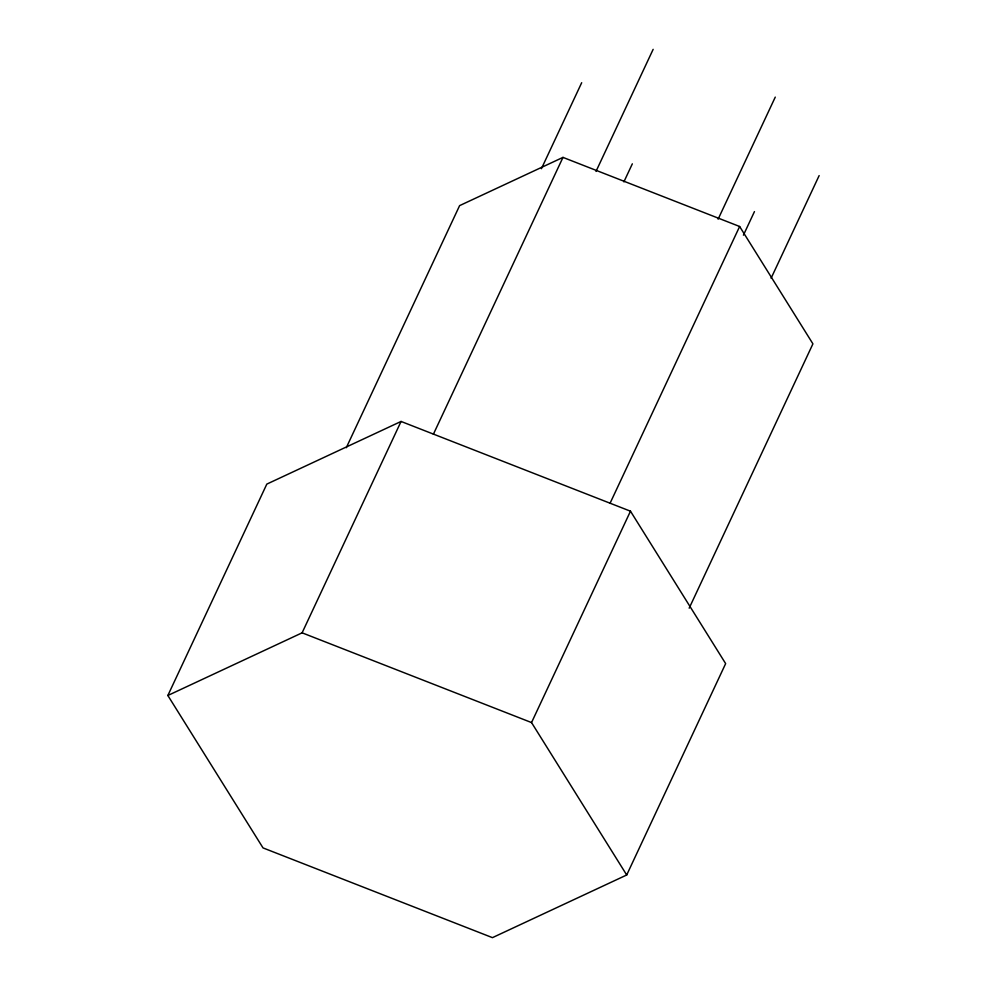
<?xml version="1.0" encoding="UTF-8"?>
<svg xmlns="http://www.w3.org/2000/svg" width="987" height="987" viewBox="0 0 987 987"><rect width="100%" height="100%" fill="white"/><g stroke="black" fill="none" stroke-linecap="round" stroke-linejoin="round"><path stroke-width="1.48" d="M167.852 695.49L266.811 484.111L401.067 421.449L630.483 511.192L725.655 663.609L626.708 874.988L492.451 937.65L263.023 847.907L167.852 695.49L302.108 632.827L401.067 421.449M346.289 447.716L459.609 205.629L562.985 157.389L739.633 226.492L812.918 343.846L689.173 608.177M541.419 168.703L581.688 82.711M433.379 434.243L562.985 157.389M596 171.417L653.147 49.35M623.895 181.867L632.334 163.83M718.117 219.188L775.264 97.121M610.028 503.345L739.633 226.492M743.421 235.177L754.45 211.6M626.708 874.988L531.537 722.57L630.483 511.192M771.094 278.248L819.148 175.6M302.108 632.827L531.537 722.57"/></g></svg>
